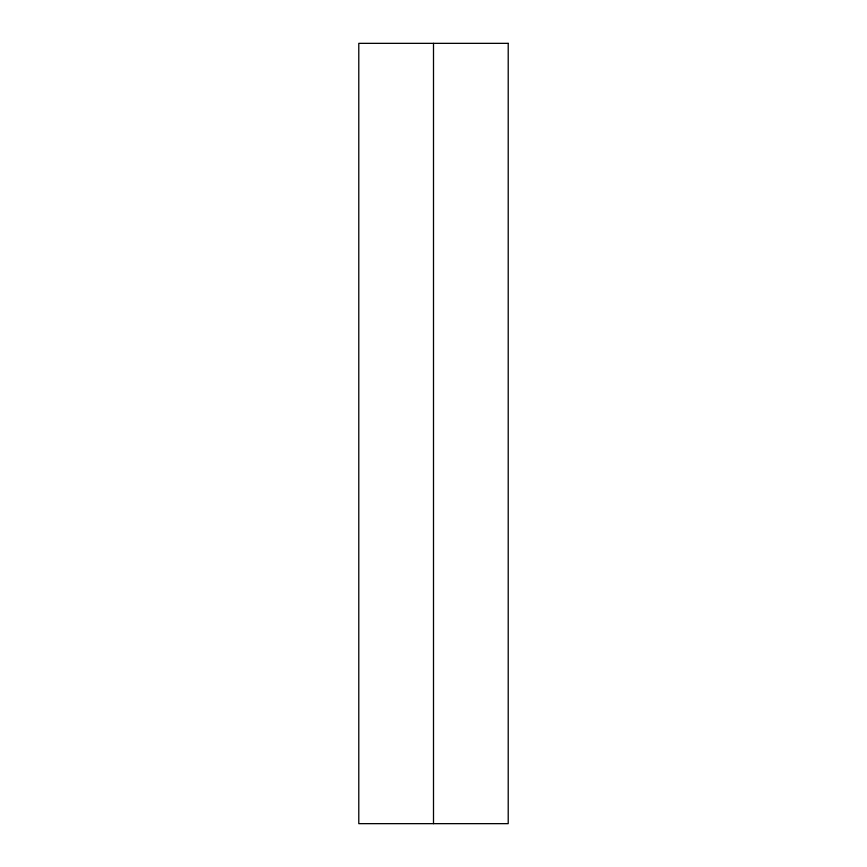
<?xml version="1.0" encoding="UTF-8"?>
<svg xmlns="http://www.w3.org/2000/svg" width="867" height="867" viewBox="0 0 867 867"><rect width="100%" height="100%" fill="white"/><g stroke="black" fill="none" stroke-linecap="round" stroke-linejoin="round"><path stroke-width="1.3" d="M433.5 43.35L433.5 823.65M508.214 43.35L358.786 43.35L358.786 823.65L508.214 823.65L508.214 43.35"/></g></svg>
